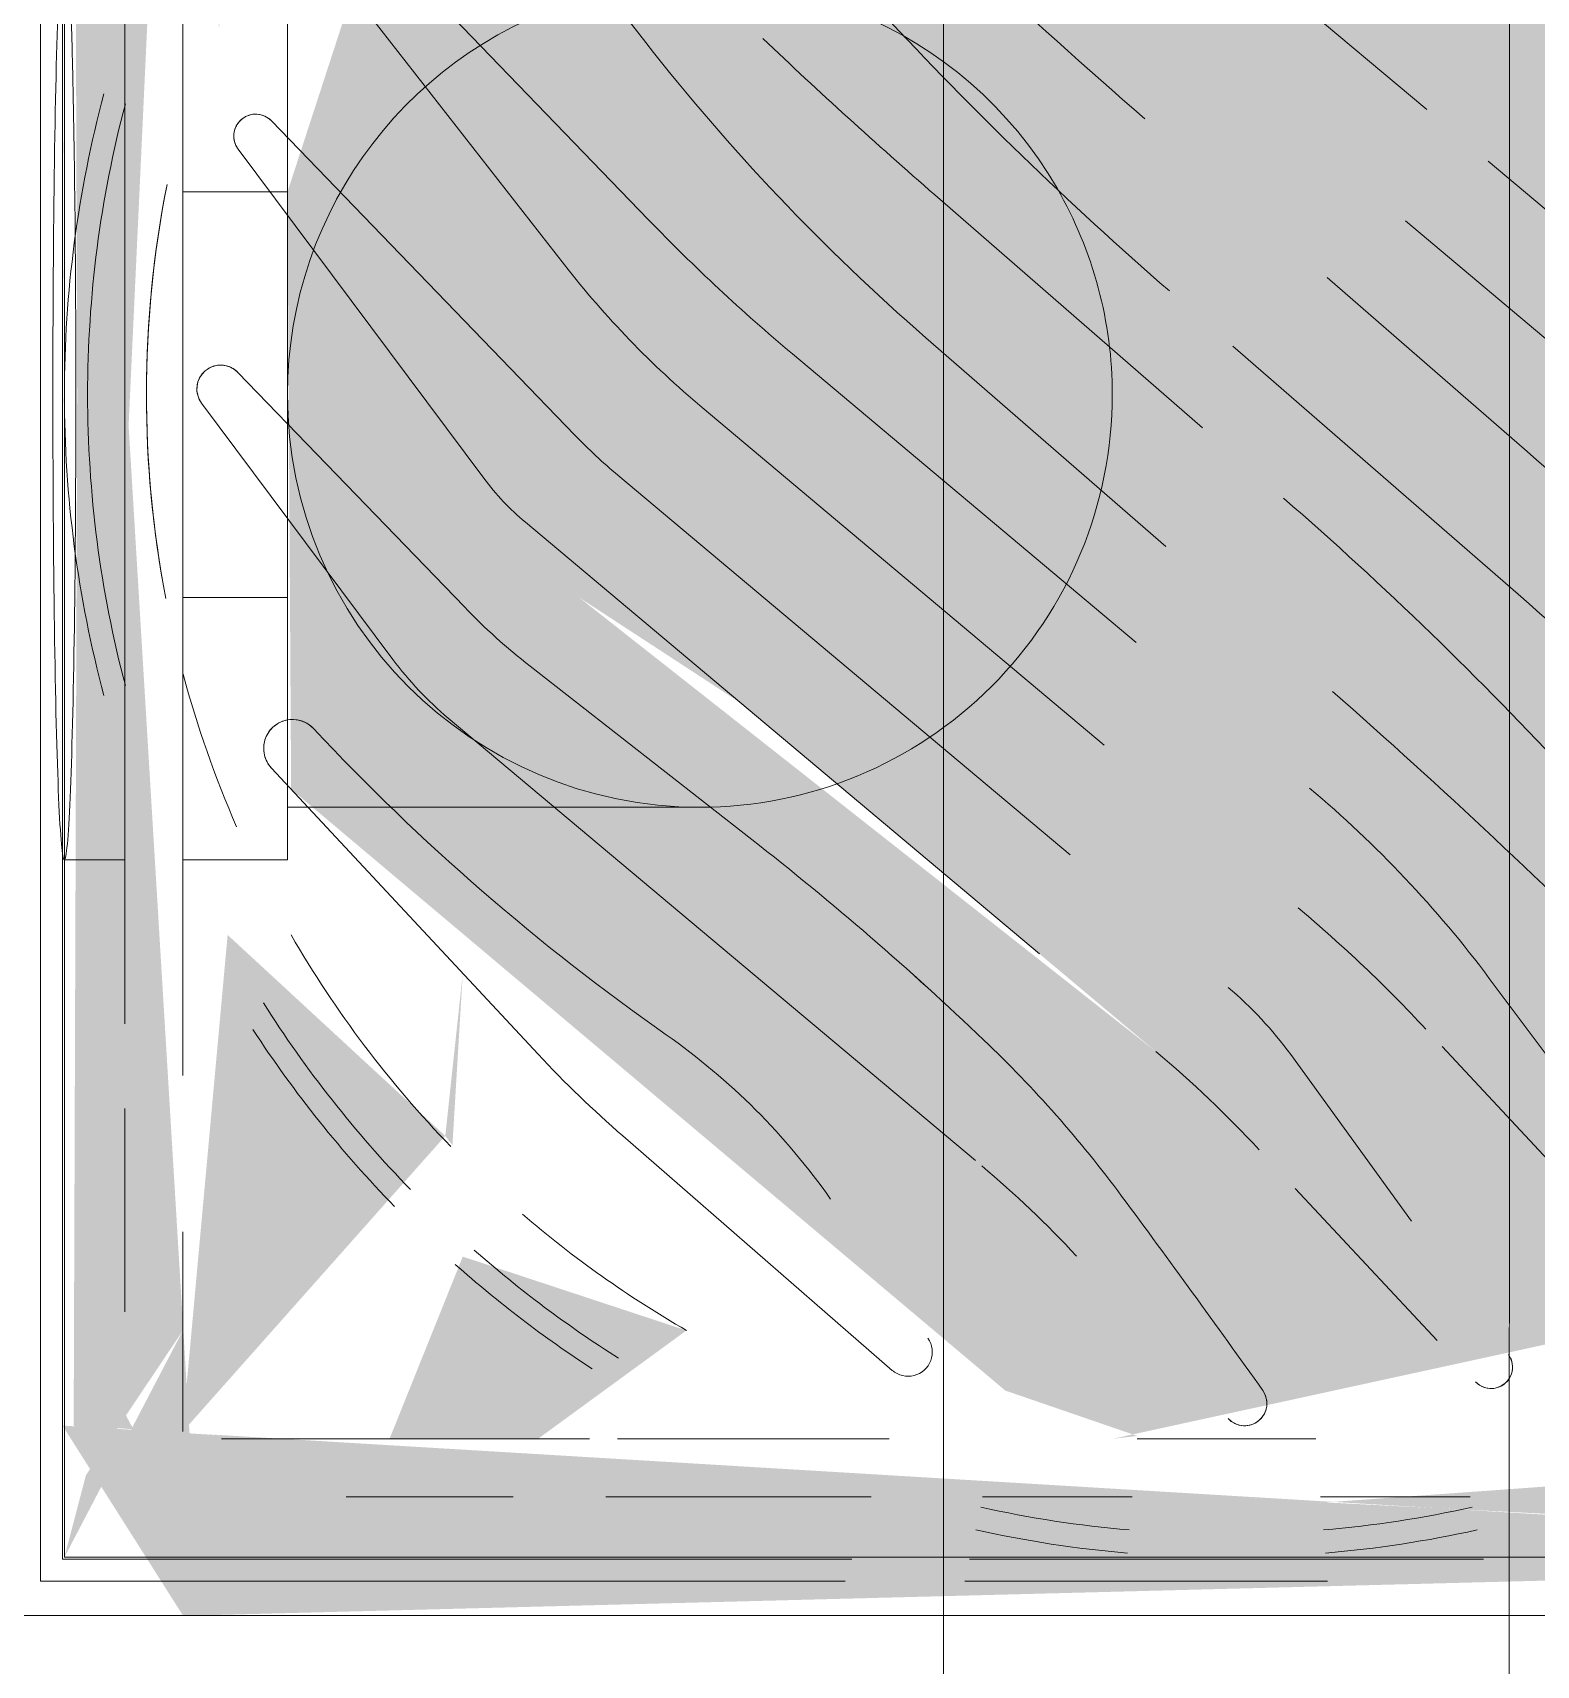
# Model space of a CAD drawing. Header units: metres. Extents: x 1 to 114, y -6 to 62.
# Drawn here: x 63.3623 to 63.427, y 58.9672 to 59.0374 of the extents above; entities that cross this region are included whole.
import ezdxf

# ---------------------------------------------------------------- set-up
doc = ezdxf.new("R2010")
doc.units = ezdxf.units.M
for name, color, linetype, lineweight in [('ARQ-SAN', 7, 'Continuous', 5), ('KIRYA - PISO', 7, 'Continuous', 5), ('P-PIPE', 7, 'Continuous', 5), ('P-SANR-FIXT', 7, 'Continuous', 5)]:
    doc.layers.add(name, color=color, linetype=linetype, lineweight=lineweight)
doc.layers.add('ARQ_1100_BASE_TÉRREO_GARAGEM_dwg', color=7, linetype='Continuous', lineweight=5, true_color=0x767676)

# ---------------------------------------------------------------- blocks, each defined once
blk = doc.blocks.new('Ralo Quadrado Montado com Prolongador - Caixas e Ralos - Esgoto - MEP - Tigre - Com Prolongador - Branco c_ grelha branca - 100x53x40-702031-PLANTA BAIXA GERAL')
at = {"layer": 'P-SANR-FIXT', "true_color": 0xe6e6e6, "transparency": 33554560}
h = blk.add_hatch(color=254, dxfattribs=at)
h.paths.add_polyline_path([(-0.04999999999997131, 0.0200000000000301), (-0.05007812499992283, -0.009999999999963075), (-0.04999999999997131, 0.01931851652581145)])
h.paths.add_polyline_path([(-0.02961724176474009, -0.05007812499990551), (0.05007812500004411, -0.04434000083824863), (0.04428770281814773, 0.05007812500006144), (-0.05007812499992283, 0.04434988787245557), (-0.0442928457819206, 0.05000000000005794), (0.05000000000004061, 0.04434988787247289), (0.04428770281814773, -0.04999999999993666), (-0.04999999999997131, -0.04434000083826595), (-0.0442928457819206, -0.05007812499992283), (-0.03277145095341839, -0.05007812499990551)])
h.paths.add_polyline_path([(0.05000000000004061, -0.04999999999993666), (0.04931124055631463, 0.04024420051392785), (0.04428770281814773, 0.04959671181902759), (-0.04040184326884096, 0.04932237013477748), (-0.04960110208374741, 0.04434988787245557), (-0.04931124055624532, -0.0402442005138239), (-0.0442928457819206, -0.04959707491219001), (0.04024420051391053, -0.04931124055624532), (0.04647000000004055, -0.04975078199996656)])
h.paths.add_polyline_path([(0.05000000000004061, -0.04999999999993666), (-0.01837307857058245, -0.04646999999995392), (-0.04923782065208752, -0.04434000083826595), (-0.04617183495043541, 0.02157176846695598), (-0.0442928457819206, 0.04923147072009029), (0.01831452201314573, 0.04647000000005787), (0.04923915204689083, 0.04434988787247289), (0.04605854423339342, -0.02073046337824576), (0.04952464779215539, -0.04646999999995392)])
h = blk.add_hatch(color=254, dxfattribs=at)
h.paths.add_polyline_path([(0.01202732102595469, -0.04999999999993666), (0.05000000000004061, -0.04434000083824863), (0.04428770281814773, 0.05000000000007526), (-0.04999999999997131, 0.04434988787245557), (-0.0442928457819206, -0.04999999999995398), (0.01177690336023497, -0.04999999999993666)])
h.paths.add_polyline_path([(0.05000000000004061, -0.04999999999993666), (0.0206729702292665, -0.04489999999992915), (0.04647000000004055, -0.04952464779210341)])
h.paths.add_polyline_path([(0.05000000000004061, -0.04999999999993666), (-0.04040184326884096, -0.04932237013477748), (-0.04960040405914083, -0.04434000083826595), (-0.04931124055624532, 0.04024420051391053), (-0.0442928457819206, 0.04959707491222466), (0.04024420051391053, 0.04931124055633195), (0.04960110208383403, 0.04434988787247289), (0.04931124055631463, -0.04024420051380657), (0.04975078200003586, -0.04646999999995392)])
h.paths.add_polyline_path([(-0.04999999999997131, -0.04999999999995398), (-0.04489999999994648, -0.0402442005138239), (-0.04907363158342892, -0.04646999999997124)])
h.paths.add_polyline_path([(-0.04999999999997131, 0.05000000000005794), (-0.02067811319303937, 0.04490000000008509), (-0.04646999999997124, 0.04952464779215539)])
h.paths.add_polyline_path([(0.05000000000004061, 0.05000000000007526), (0.04490000000006776, 0.04024420051392785), (0.04913193630375909, 0.04669504649382648)])
h = blk.add_hatch(color=254, dxfattribs=at)
h.paths.add_polyline_path([(0.0431766664397806, -0.04489999999992915), (0.04193087188846207, -0.03922337204117489), (0.03276615061878333, -0.03293069141758579), (0.03420523630833236, -0.03819443691028087), (0.04269898212395588, -0.0445429619057024)])
h.paths.add_polyline_path([(-0.02961724176474009, -0.04489999999992915), (-0.02323499999996829, -0.04024420051380657), (-0.03285925212169241, -0.03706890493009237), (-0.03600816876213939, -0.04489999999992915), (-0.03277145095341839, -0.04489999999992915)])
h.paths.add_polyline_path([(0.04268385428009474, -0.04489999999992915), (0.02456536956694413, -0.03922337204117489), (0.02849996045544453, -0.04196113462793637), (0.04024420051391053, -0.04489999999992915)])
h.paths.add_polyline_path([(-0.04489999999994648, -0.04458630051421601), (-0.03361238811433696, -0.03187774618687772), (-0.04297613295501515, -0.02323499999996829), (-0.04489999999994648, -0.04434000083826595)])
h.paths.add_polyline_path([(0.04490000000006776, -0.04279990325599988), (0.03939812062176698, -0.02433763278286738), (0.03785880005682161, -0.03285925212169241), (0.0448475295071798, -0.04272582627070156)])
h.paths.add_polyline_path([(-0.04333635854720983, 0.01576987013874905), (-0.04311292969048273, 0.03052519205225012), (-0.0442928457819206, 0.02068320205891887)])
h.paths.add_polyline_path([(0.04191228635602015, 0.01920788453677538), (0.04267105552533013, 0.04222577095520651), (0.03639505958829996, 0.02825129811796515), (0.04142021480170201, 0.02039585035689333)])
h.paths.add_polyline_path([(-0.04006299436079407, 0.02347115245635769), (-0.03785736946986458, 0.03285925212177904), (-0.04270412508771142, 0.03052218542765791), (-0.0402442005138239, 0.02395491895329242)])
h.paths.add_polyline_path([(-0.03503777240864488, 0.03002014920854426), (-0.03421037927210523, 0.03820271998279336), (-0.03842221061894856, 0.03453956786074223), (-0.03716387957463854, 0.03285925212179636)])
h.paths.add_polyline_path([(0.03008540053124602, 0.03498770330785701), (0.03574744035136123, 0.04490000000008509), (0.02323500000005493, 0.04024420051394518), (0.02965531712882762, 0.03531771790961934)])
h.paths.add_polyline_path([(-0.02930970672343901, 0.03558291410092197), (-0.02850510341920008, 0.0419688957834418), (-0.03285925212169241, 0.03805625269622492)])
h.paths.add_polyline_path([(-0.0231585135613951, 0.04027588223411999), (-0.02342805403681746, 0.04490000000008509), (-0.02323499999996829, 0.04030359169565723)])
h = blk.add_hatch(color=254, dxfattribs=at)
h.paths.add_polyline_path([(-0.004887855486655371, -0.04489999999992915), (0.02117778236754139, -0.03922337204117489), (0.02485149025295186, -0.03639608960435776), (0.03964751444948907, -0.02073046337824576), (0.04348753946507723, -0.01540488711658927), (0.02961209880098454, 0.03463091250163798), (0.02211961975995555, 0.03523732108864915), (0.008736272660850137, 0.04295152696307036), (-0.01202732102588539, 0.04256572517866876), (-0.03421037927210523, 0.02771109749915891), (-0.04040184326884096, 0.008717797886899643), (-0.0402442005138239, -0.0169674863124168), (-0.009518640688727464, -0.04282760564426635), (-0.003836992110677011, -0.04478119821662586)])
h.paths.add_polyline_path([(-0.003041009542061329, -0.02824895998247534), (-0.02785935985519132, -0.008717797886813015), (-0.02091581636259616, -0.013250216172004), (-0.005904736188502784, -0.02584600800968524)])
h = blk.add_hatch(color=254, dxfattribs=at)
h.paths.add_polyline_path([(-0.03330510431182802, -0.03227820623497296), (-0.03285925212169241, -0.02488687389327506), (-0.03361238811433696, -0.03187774618687772)])
h.paths.add_polyline_path([(0.04490000000006776, -0.04318875573297323), (0.03939812062176698, -0.03503243976629651), (0.04455337606983876, -0.04272582627070156)])
h.paths.add_polyline_path([(6.698504543851414e-05, -0.02549273771348331), (-1.057686691501658e-06, -0.01948198861320884), (-1.057686691501658e-06, -0.02543564308207929)])
h.paths.add_polyline_path([(0.04348753946507723, -0.01540488711658927), (0.04490000000006776, 0.001895149199885555), (0.04285171943051387, -0.01202732102586806)])
h.paths.add_polyline_path([(0.02255015857328572, 0.0005666179510992606), (0.02255015857328572, 0.006520272419969706), (0.02096687668466139, 0.001895149199885555)])
h.paths.add_polyline_path([(0.03016001291798466, 0.00549898582705805), (0.01142446990272833, 0.02385843585407875), (0.02255015857328572, 0.01188441180101768), (0.02632398208172995, 0.008717797886951621)])
h.paths.add_polyline_path([(-0.04006299436079407, 0.02347115245635769), (-0.0373116733776159, 0.0232350000000376), (-0.03940326358552252, 0.02433093034191093)])
h.paths.add_polyline_path([(-0.04040097678165949, 0.02285650860789538), (-0.04270412508771142, 0.03052218542765791), (-0.04053482646252833, 0.02323500000002027)])
h.paths.add_polyline_path([(0.04108746529037735, 0.01606756743260121), (0.04024420051391053, 0.0232350000000376), (0.04024420051391053, 0.0169718581931541)])
h.paths.add_polyline_path([(-0.03545808744142132, 0.02947238399331118), (-0.03842221061894856, 0.03453956786074223), (-0.03785736946986458, 0.03285925212177904)])
h.paths.add_polyline_path([(0.02597299485686044, 0.03188763322110199), (0.02704011644512129, 0.03732443197320481), (0.02536792374818278, 0.03241361351129685)])
h.paths.add_polyline_path([(-0.0231585135613951, 0.04027588223411999), (-0.01777684651215227, 0.04024420051392785), (-0.02067811319303937, 0.04130329770682993)])
h.paths.add_polyline_path([(-0.02344917588736612, 0.0400798575753598), (-0.02850510341920008, 0.04221284163248165), (-0.02388903252137861, 0.04024420051392785)])
at = {"layer": 'P-SANR-FIXT', "color": 8, "true_color": 0x737373}
for p, q in [((-0.05102466117582875, -0.05102466117584967), (-0.05102466117582875, 0.05102466117588226)), ((-0.05102466117582877, 0.05102466117588226), (-0.05102466117582877, -0.05102466117584967)), ((-0.05, 0.05000000000000001), (-0.05000000000000001, -0.05)), ((-0.05007812499994694, -0.05007812499996785), (-0.05007812499994694, 0.04679687500135329)), ((-0.05007812499994693, 0.04679687500135329), (-0.05007812499994693, -0.05007812499996783)), ((0.008614745621643174, 0.01225981781905599), (0.001351583608889544, 0.01835433438513848)), ((-0.04040184326886549, 0.01339379115608527), (-0.04040184326886549, 0.01659196272666901)), ((-0.04040184326886549, 0.0128172871004776), (-0.04040184326886549, 0.01615376377405211)), ((-0.04040184326886055, 0.01536747837914104), (-0.04040184326886055, 0.01254749355404954)), ((-0.04040184326886055, 0.01536747837914097), (-0.04040184326886055, 0.01254749355404944)), ((-0.04489999999997748, 0.01202732102591316), (-0.04489999999997748, -0.004997901426247027)), ((0.02255015857326783, 0.0005666179510444574), (0.01125384133038462, 0.01004535358320946)), ((-0.02255530153708785, -0.0005567309169492766), (-0.005261631749636767, -0.01506784285730131)), ((-0.006726731547007997, -0.01979213262654914), (-0.02618668905235145, -0.003463289461089722)), ((-0.03016515588177629, -0.005489098792899801), (-0.008046761045078303, -0.02404863574260673)), ((-0.04489999999997748, -0.005994950928696358), (-0.04489999999997748, -0.01202732102592293)), ((-0.04489999999997762, -0.00871779788687719), (-0.04040184326886549, -0.00871779788687719)), ((-0.04109260825415118, -0.01605768039843992), (-0.02961724176477496, -0.02836350435771287)), ((-0.02597813782062604, -0.03187774618693364), (-0.01437855372870482, -0.04196111080222489)), ((-0.00384675542500425, -0.04489999999999838), (0.003843665741901746, -0.04489999999999838)), ((-0.01611904308099602, -0.05007812499996784), (-0.05007812499994693, -0.05007812499996784)), ((-0.05007812499994693, -0.05007812499996784), (-0.01611904308099601, -0.05007812499996784)), ((-0.05000000000000001, -0.05), (-0.01609481490550121, -0.05)), ((0.01105840617359829, -0.05007812499996784), (-0.01106164536314394, -0.05007812499996784)), ((-0.01106164536314393, -0.05007812499996784), (0.01105840617359831, -0.05007812499996784)), ((-0.01104501934860684, -0.05), (0.01104178184834685, -0.05)), ((-0.01641258349177226, -0.05102466117584967), (-0.05102466117582876, -0.05102466117584967)), ((-0.05102466117582878, -0.05102466117584967), (-0.01641258349177229, -0.05102466117584967)), ((0.004346872350225549, -0.05102466117584967), (-0.01126308055312545, -0.05102466117584967)), ((-0.01126308055312548, -0.05102466117584967), (0.004346872350225524, -0.05102466117584967))]:
    blk.add_line(p, q, dxfattribs=at)
at = {"layer": 'P-SANR-FIXT', "color": 253, "true_color": 0xacacac}
for p, q in [((-0.05000000000000001, -0.05), (-0.05, 0.05000000000000001)), ((-0.04739999999994692, 0.0131728045319739), (-0.04739999999994692, 0.02738539083606102)), ((-0.04739999999994707, 0.02738539083605863), (-0.04739999999994707, 0.01317280453196982)), ((-0.04489999999997748, 0.02289589137207779), (-0.04489999999997748, 0.01202732102591316)), ((-0.04040184326886055, 0.01774483555792554), (-0.04040184326886055, 0.01536747837914097)), ((-0.0448999999999775, -0.01339379115608525), (-0.0448999999999775, -0.009398287784281171)), ((-0.04489999999997748, -0.01202732102592293), (-0.04489999999997748, -0.02928291452582333)), ((-0.04739999999994692, -0.02705775366790112), (-0.04739999999994692, -0.01317280453200483)), ((-0.04739999999994707, -0.01317280453200891), (-0.04739999999994707, -0.02705775366790355)), ((-0.04040184326886055, -0.01536747837913991), (-0.04040184326886055, -0.01774483555792446)), ((-0.04040184326886549, -0.01852860759727416), (-0.04040184326886549, -0.01615376377405222)), ((-0.04040184326886549, -0.01999999999999973), (-0.04040184326886549, -0.01659196272666896)), ((-0.04489999999997748, -0.03600816876217079), (-0.04489999999997748, -0.04458630051425487)), ((-0.04323972071141764, -0.04489999999999838), (-0.0274011842290776, -0.04489999999999838)), ((-0.02620906508003305, -0.04489999999999838), (-0.01451319960846872, -0.04489999999999838)), ((0.003843665741901602, -0.04489999999999838), (-0.003846755425004394, -0.04489999999999838)), ((-0.01528850122465911, -0.04739999999996782), (-0.02670538364934355, -0.04739999999996782)), ((-0.02670538364934369, -0.04739999999996782), (-0.01528850122465926, -0.04739999999996782)), ((-0.0160948149055012, -0.05), (-0.05, -0.05)), ((0.01104178184834686, -0.05), (-0.01104501934860682, -0.05))]:
    blk.add_line(p, q, dxfattribs=at)
at = {"layer": 'P-SANR-FIXT'}
for p, q in [((-0.03370009024276277, 0.02629927956400763), (-0.02498736643669718, 0.0151475016348244)), ((-0.02498736643669718, 0.0151475016348244), (-0.03370009024276277, 0.02629927956400763)), ((-0.02486311739886959, 0.007519618352480745), (-0.03756816874026135, 0.02067608415475749)), ((-0.03756816874026135, 0.02067608415475749), (-0.02486311739886959, 0.007519618352480745)), ((-0.03918132157175667, 0.01927379179226792), (-0.02848715657681278, 0.005585884793697302)), ((-0.02848715657681278, 0.005585884793697302), (-0.03918132157175667, 0.01927379179226792)), ((0.001351583608889544, 0.01835433438513848), (0.008614745621643173, 0.01225981781905599)), ((-0.04040184326886549, 1.292435659546052e-16), (-0.04040184326886549, 0.01339379115608527)), ((-0.04040184326886549, 0.008717797886877128), (-0.04040184326886549, 0.0128172871004776)), ((-0.04040184326886055, 0.01254749355404944), (-0.04040184326886055, 4.84098419029588e-16)), ((-0.04040184326886055, 0.01254749355404954), (-0.04040184326886055, 6.403432758847367e-16)), ((-0.02803489242458261, -0.001739811934233647), (-0.04108683358723912, 0.01177586879350817)), ((-0.04108683358723912, 0.01177586879350817), (-0.02803489242458261, -0.001739811934233647)), ((-0.04252239990906138, 0.01055510802477211), (-0.03195373636572219, -0.003596193272731486)), ((-0.03195373636572219, -0.003596193272731486), (-0.04252239990906138, 0.01055510802477211)), ((0.01125384133038462, 0.01004535358320946), (0.02255015857326783, 0.0005666179510444574)), ((-0.04040184326886549, 0.008717797886877307), (-0.04489999999997762, 0.008717797886877307)), ((-0.04040184326886549, -0.008717797886877245), (-0.04040184326886549, 0.00871779788687724)), ((-0.001029685389276506, -0.001421713815429382), (-0.01255304065035731, 0.00859538608817313)), ((-0.01255304065035731, 0.00859538608817313), (-0.001029685389276505, -0.001421713815429382)), ((0.007695782121707016, 0.007468794725168528), (0.01867337892588309, -0.001742502704428824)), ((0.01867337892588309, -0.001742502704428824), (0.007695782121707016, 0.007468794725168528)), ((0.01293212798637215, -0.002439463469311283), (0.004334254654872275, 0.005034553791186608)), ((0.004334254654872275, 0.005034553791186609), (0.01293212798637215, -0.002439463469311283)), ((-0.01293727095019218, 0.002449350503406497), (-0.002612562261950273, -0.006525781831099605)), ((-0.002612562261950273, -0.006525781831099605), (-0.01293727095019218, 0.002449350503406495)), ((-0.003892881128693054, -0.01065423597075973), (-0.01867852188970328, 0.001752389738523865)), ((-0.01867852188970328, 0.001752389738523865), (-0.003892881128693055, -0.01065423597075973)), ((0.0002675397096994244, 0.002089653270823095), (0.01254789768653725, -0.008585499054078098)), ((0.01254789768653725, -0.0085854990540781), (0.0002675397096994265, 0.002089653270823093)), ((-0.03279197808896508, -0.009130444966743085), (-0.04253403013602375, 0.0009577452465116658)), ((-0.04253403013602375, 0.0009577452465116647), (-0.03279197808896508, -0.009130444966743085)), ((-0.04040184326886055, 5.414335646491964e-16), (-0.04040184326886055, -0.01536747837913991)), ((-0.04040184326886055, 4.919787090314262e-16), (-0.04040184326886055, -0.01536747837913994)), ((-0.04409521839850387, -0.0003698404975086802), (-0.03586408381048469, -0.01139122130859267)), ((-0.03586408381048469, -0.01139122130859267), (-0.04409521839850387, -0.0003698404975086802)), ((-0.04040184326886549, -0.01659196272666896), (-0.04040184326886549, -1.065814103640136e-16)), ((-0.005261631749636764, -0.01506784285730132), (-0.02255530153708785, -0.0005567309169492766)), ((-0.02618668905235145, -0.003463289461089722), (-0.006726731547007998, -0.01979213262654914)), ((-0.008046761045078307, -0.02404863574260673), (-0.03016515588177629, -0.005489098792899801)), ((-0.04040184326886549, -0.01615376377405222), (-0.04040184326886549, -0.008717797886877356)), ((-0.02042265871172844, -0.01913106513488116), (-0.02996580951424124, -0.0116751385812919)), ((-0.02996580951424124, -0.0116751385812919), (-0.02042265871172844, -0.01913106513488116)), ((-0.03348765495558981, -0.0139062634540787), (-0.01080415138428986, -0.03293998293456512)), ((-0.01080415138428986, -0.03293998293456512), (-0.03348765495558981, -0.0139062634540787)), ((-0.02961724176477496, -0.02836350435771287), (-0.04109260825415118, -0.01605768039843992)), ((0.02081384669669765, -0.03783264652941941), (0.01130755551454765, -0.02510384783233248)), ((0.01130755551454765, -0.02510384783233248), (0.02081384669669765, -0.03783264652941941)), ((0.009281378761778168, -0.02803873476409462), (0.01946510390558521, -0.03895944295980501)), ((0.01946510390558521, -0.03895944295980501), (0.009281378761778168, -0.02803873476409462)), ((0.00796605934253759, -0.03554583014366868), (0.002761113434520371, -0.02838183669884331)), ((0.002761113434520371, -0.02838183669884331), (0.007966059342537588, -0.03554583014366868)), ((-0.01437855372870482, -0.04196111080222489), (-0.02597813782062604, -0.03187774618693364)), ((0.002959130477147811, -0.03413408654614059), (0.009057168720353581, -0.04067343195068842)), ((0.009057168720353581, -0.04067343195068842), (0.00295913047714781, -0.03413408654614059))]:
    blk.add_line(p, q, dxfattribs=at)
at = {"layer": 'P-SANR-FIXT', "color": 9, "true_color": 0xc9c9c9}
for p, q in [((-0.04489999999997762, 0.01202732102590321), (-0.04489999999997762, 0.02289589137207113)), ((-0.04739999999994694, 0.01931851652578112), (-0.04739999999994694, 0.01414213562373082)), ((-0.04739999999994694, 0.01732050807568853), (-0.04739999999994694, 0.009999999999999882)), ((-0.04489999999997762, 0.01339379115608525), (-0.04489999999997762, 0.01659196272666901)), ((-0.04489999999997762, 0.01281728710047762), (-0.04489999999997762, 0.01615376377405212)), ((-0.04739999999994694, 0.01414213562373082), (-0.04739999999994694, 0.005176380902050455)), ((-0.04489999999997762, 0.00939828778428118), (-0.04489999999997762, 0.01339379115608525)), ((-0.04739999999994692, -0.01317280453200483), (-0.04739999999994692, 0.0131728045319739)), ((-0.04739999999994707, 0.01317280453196982), (-0.04739999999994707, 5.921929613350585e-17)), ((-0.04489999999997762, 0.008717797886877151), (-0.04489999999997762, 0.01281728710047762)), ((-0.04739999999994694, 0.009999999999999882), (-0.04739999999994694, 0.005176380902050377)), ((-0.04489999999997762, 0.004843304752080614), (-0.04489999999997762, 0.00939828778428118)), ((-0.04489999999997762, 1.292435659546052e-16), (-0.04489999999997762, 0.004843304752080614)), ((-0.0448999999999775, -0.009398287784281171), (-0.0448999999999775, -1.065814103640136e-16)), ((-0.04739999999994707, -0.0009554616773959045), (-0.04739999999994707, -0.01317280453200891)), ((-0.04739999999994707, -0.00517638090205027), (-0.04739999999994707, -0.01414213562373066)), ((-0.04739999999994707, -0.005176380902050672), (-0.04739999999994707, -0.01000000000000014)), ((-0.0448999999999775, -0.01615376377405212), (-0.0448999999999775, -0.008717797886877147)), ((-0.04739999999994707, -0.01000000000000014), (-0.04739999999994707, -0.01414213562373096)), ((-0.04489999999997762, -0.02928291452582352), (-0.04489999999997762, -0.01202732102592335)), ((-0.0448999999999775, -0.01880241548243273), (-0.0448999999999775, -0.01339379115608525)), ((-0.04739999999994707, -0.01414213562373066), (-0.04739999999994707, -0.01732050807568846)), ((-0.04739999999994707, -0.01414213562373096), (-0.04739999999994707, -0.01732050807568868)), ((-0.0448999999999775, -0.01999999999999973), (-0.0448999999999775, -0.01615376377405212)), ((-0.04739999999994707, -0.01732050807568846), (-0.04739999999994707, -0.01931851652578106)), ((-0.04739999999994707, -0.01732050807568868), (-0.04739999999994707, -0.01931851652578117)), ((-0.0448999999999775, -0.01989356126758643), (-0.0448999999999775, -0.01880241548243273)), ((-0.04739999999994707, -0.01931851652578106), (-0.04739999999994707, -0.01999999999999973)), ((-0.04739999999994707, -0.01931851652578117), (-0.04739999999994707, -0.01999999999999973)), ((-0.0448999999999775, -0.01999999999999973), (-0.0448999999999775, -0.01989356126758643)), ((-0.04489999999994648, -0.01999999999994348), (-0.04040184326884096, -0.01999999999994348)), ((-0.04739999999994692, -0.03943834858160777), (-0.04739999999994692, -0.03069221127345178)), ((-0.04739999999994707, -0.03069221127345376), (-0.04739999999994707, -0.0394383485816087)), ((-0.04489999999997762, -0.04458630051425488), (-0.04489999999997762, -0.03600816876217089)), ((-0.02740118422907776, -0.04489999999999838), (-0.0432397207114178, -0.04489999999999838)), ((-0.01451319960846888, -0.04489999999999838), (-0.0262090650800332, -0.04489999999999838)), ((-0.03069221127326159, -0.04739999999996782), (-0.0378712880798653, -0.04739999999996782)), ((-0.03787128807986543, -0.04739999999996782), (-0.03069221127326173, -0.04739999999996782)), ((-0.004052209291696211, -0.04739999999996782), (-0.0104917055849172, -0.04739999999996782)), ((-0.01049170558491734, -0.04739999999996782), (-0.004052209291696363, -0.04739999999996782)), ((0.01048852430437287, -0.04739999999996782), (0.004049067556761102, -0.04739999999996782)), ((0.004049067556760958, -0.04739999999996782), (0.01048852430437273, -0.04739999999996782))]:
    blk.add_line(p, q, dxfattribs=at)
at = {"layer": 'P-SANR-FIXT', "color": 254, "true_color": 0xd7d7d7}
for p, q in [((-0.05000000000000047, 0.01999999999999973), (-0.05000000000000047, 0)), ((-0.05000000000000047, 0.01931851652578111), (-0.05000000000000047, 0.01414213562373079)), ((-0.05000000000000047, 0.01414213562373079), (-0.05000000000000047, 0.009999999999999896)), ((-0.05000000000000047, 0.009999999999999896), (-0.05000000000000047, 0.005176380902050386)), ((-0.05000000000000047, 0.005176380902050386), (-0.05000000000000047, 5.573999878030147e-17)), ((-0.04739999999994694, 0.005176380902050377), (-0.04739999999994694, 5.573999878030147e-17)), ((-0.04739999999994694, 0.005176380902050455), (-0.04739999999994694, 1.290115433959098e-16)), ((-0.05000000000000047, 6.462178297730261e-17), (-0.05000000000000047, -0.009999999999999785)), ((-0.04739999999994707, 5.573999878030147e-17), (-0.04739999999994707, -0.00517638090205027)), ((-0.05000000000000047, -2.358249763186188e-16), (-0.05000000000000047, -0.01931851652578115)), ((-0.04739999999994707, -3.77933523470637e-16), (-0.04739999999994707, -0.005176380902050672)), ((-0.05000000000000047, -0.009999999999999785), (-0.05000000000000047, -0.01414213562373069)), ((-0.05000000000000047, -0.01414213562373069), (-0.05000000000000047, -0.01732050807568847)), ((-0.05000000000000047, -0.01732050807568847), (-0.05000000000000047, -0.01931851652578107)), ((-0.05000000000000047, -0.01931851652578115), (-0.05000000000000047, -0.01999999999999973)), ((-0.04999999999997131, -0.01999999999994348), (-0.04739999999991992, -0.01999999999994348))]:
    blk.add_line(p, q, dxfattribs=at)
at = {"layer": 'P-SANR-FIXT', "color": 8, "true_color": 0x737373, "flags": 128}
for points in [[(-0.04040184326884096, -0.01774483555788711), (-0.03969223910961473, -0.01774483555788711), (-0.03898377016568848, -0.01774483555788711), (-0.03827756983621207, -0.01774483555788711), (-0.03757476789108455, -0.01774483555786978), (-0.03687648866346695, -0.01774483555786978)], [(-0.02386296295479224, -0.01774483555786978), (-0.02361906172528379, -0.01774483555786978), (-0.02340200936612605, -0.01774483555786978), (-0.02321215311475976, -0.01774483555786978), (-0.02304979670070502, -0.01774483555786978), (-0.02291519985958785, -0.01774483555786978)], [(-0.02291519985958785, -0.01774483555786978), (-0.02280857791763106, -0.01774483555786978), (-0.02273010144721588, -0.01774483555786978)], [(-0.02273010144721588, -0.01774483555786978), (-0.02267989599396483, -0.01774483555786978), (-0.02265804187584813, -0.01774483555786978)]]:
    blk.add_lwpolyline(points, dxfattribs=at)
at = {"layer": 'P-SANR-FIXT', "flags": 128}
blk.add_lwpolyline([(-0.03687648866346695, -0.01774483555786978), (-0.0361838492511833, -0.01774483555786978), (-0.03549795772955677, -0.01774483555786978), (-0.03481991137867813, -0.01774483555786978), (-0.03415079492806954, -0.01774483555786978), (-0.03349167882132497, -0.01774483555786978), (-0.03284361750362082, -0.01774483555786978), (-0.03220764773476485, -0.01774483555786978), (-0.03158478693079819, -0.01774483555786978), (-0.03097603153609084, -0.01774483555786978), (-0.03038235542941325, -0.01774483555786978), (-0.02980470836590707, -0.01774483555786978), (-0.02924401445765802, -0.01774483555786978), (-0.02870117069527901, -0.01774483555786978), (-0.0281770455130159, -0.01774483555786978), (-0.02767247739935106, -0.01774483555786978), (-0.02718827355559947, -0.01774483555786978), (-0.02672520860466339, -0.01774483555786978), (-0.02628402335166052, -0.01774483555786978), (-0.02586542359890359, -0.01774483555786978), (-0.02547007901665184, -0.01774483555786978), (-0.02509862207193883, -0.01774483555786978), (-0.02475164701662015, -0.01774483555786978), (-0.02442970893680668, -0.01774483555786978), (-0.02413332286467089, -0.01774483555786978), (-0.02386296295479224, -0.01774483555786978)], dxfattribs=at)
at = {"layer": 'P-SANR-FIXT'}
for centre, radius, start, end in [((0.1032741576498373, 0.1260911476560295), 0.1611635375198584, 216.7536016520343, 228.9999999999991), ((0.1032741576498373, 0.1260911476560295), 0.1611635375198586, 216.7536016520347, 228.9999999999995), ((0.1858609289219772, 0.2297170425139147), 0.2886622404028902, 224.9999999999999, 228.9999999999953), ((0.1858609289219772, 0.2297170425139147), 0.2886622404028898, 224.9999999999994, 228.9999999999949), ((-0.02265700771093524, 5.414335646491964e-16), 0.01774483555792498, 30.00000000000017, 180.0000000000001), ((0.04697535214827136, 0.07137093930960745), 0.09132200069046657, 217.9999999999989, 228.9999999999946), ((0.04697535214827136, 0.07137093930960745), 0.09132200069046673, 217.9999999999993, 228.9999999999951), ((0.1375925247690888, 0.1813181010310375), 0.2288598415457794, 226.4999999999995, 228.9999999999994), ((0.1375925247690888, 0.1813181010310375), 0.228859841545779, 226.499999999999, 228.9999999999989), ((-0.04176596674055527, 0.01112003753075143), 0.000944106183192456, 44.00000000000039, 216.7536016520345), ((-0.04176596674055527, 0.01112003753075143), 0.0009441061831924561, 144.7729342970201, 159.1690677680228), ((-0.04176596674055527, 0.01112003753075143), 0.0009441061831924522, 202.3574681810311, 216.753601652034), ((-0.02265700771093524, 5.414335646491964e-16), 0.01774483555792501, 15.00000000000016, 30.00000000000016), ((0.03325181910185707, 0.06364056017985749), 0.08078926881755588, 223.9999999999996, 229.9999999999993), ((0.03325181910185707, 0.06364056017985749), 0.08078926881755573, 223.9999999999991, 229.9999999999988), ((0.0037003132297129, 0.03073349230715473), 0.04084648548157969, 217.9999999999992, 229.9999999999989), ((0.0037003132297129, 0.03073349230715473), 0.04084648548157976, 217.9999999999997, 229.9999999999994), ((-0.02265700771093524, 5.414335646491964e-16), 0.01774483555792501, 1.85127771460492e-13, 15.00000000000015), ((-0.04327259211780139, 0.0002445242312097234), 0.001026721976776405, 44.0000000000007, 216.7536016520347), ((-0.04327259211780139, 0.0002445242312097234), 0.001026721976776401, 44.00000000000034, 58.39613347100293), ((-0.02265700771093524, 5.414335646491964e-16), 0.01774483555792502, 180.0000000000003, 270.0000000000001), ((-0.02265700771093524, 5.414335646491964e-16), 0.01774483555792498, 314.9999999999999, 2.544443745170813e-13), ((-0.01066783560438307, 0.01503135988846939), 0.0241430500745591, 223.9999999999995, 229.9999999999993), ((-0.01066783560438307, 0.01503135988846939), 0.02414305007455906, 223.999999999999, 229.9999999999989), ((-0.04698049511209175, -0.07136105227551222), 0.09132200069046656, 37.99999999999942, 48.99999999999512), ((-0.04698049511209175, -0.07136105227551222), 0.09132200069046671, 37.99999999999989, 48.9999999999956), ((-0.02290840145607869, 0.003159164364499139), 0.0112895057657324, 216.753601652034, 229.9999999999989), ((-0.02290840145607869, 0.003159164364499139), 0.01128950576573243, 216.7536016520346, 229.9999999999994), ((-0.1032793006136569, -0.1260812606219346), 0.1611635375198583, 36.7536016520348, 48.99999999999961), ((-0.1032793006136569, -0.1260812606219346), 0.1611635375198586, 36.75360165203526, 49.00000000000006), ((-0.1375976677329095, -0.1813082139969419), 0.2288598415457794, 44.00000000000017, 48.99999999999991), ((-0.1375976677329095, -0.1813082139969419), 0.228859841545779, 43.99999999999971, 48.99999999999946), ((-0.01318348674798017, 0.009805255012147455), 0.02725901073700285, 223.9999999999996, 231.9999999999998), ((-0.01318348674798017, 0.009805255012147455), 0.0272590107370028, 223.9999999999991, 231.9999999999993), ((-0.02384584081029169, -0.002415596807294064), 0.01499999999999999, 216.7536016520343, 229.999999999999), ((-0.02384584081029169, -0.002415596807294064), 0.01500000000000001, 216.7536016520347, 229.9999999999995), ((-0.1858660718857966, -0.22970715547982), 0.2886622404028902, 45.00000000000037, 48.72273785948647), ((-0.1858660718857966, -0.22970715547982), 0.2886622404028897, 44.99999999999989, 48.722737859486), ((-0.04018473643984601, -0.01521107623532118), 0.001241358062856883, 43.10364131009562, 222.9999999999993), ((-0.04018473643984601, -0.01521107623532118), 0.001241358062856886, 43.10364131009502, 163.0345471033646), ((0.03148647053657768, 0.05186619714558417), 0.09692239550063565, 223.1036413100657, 234.9999999999983), ((0.03148647053657768, 0.05186619714558417), 0.09692239550063547, 223.1036413100653, 234.9999999999979), ((-0.04018473643984601, -0.01521107623532118), 0.001241358062856883, 193.0172735516816, 222.9999999999988), ((-0.02779189593213541, -0.05430462155495948), 0.04880012591614477, 36.7536016520348, 49.99999999999964), ((-0.02779189593213541, -0.05430462155495948), 0.04880012591614487, 36.75360165203526, 50.00000000000011), ((-0.1030108762655841, -0.1248391631106824), 0.1341455018119677, 46.36326099702583, 52.00000000000059), ((-0.03676656970426482, -0.06956445502389559), 0.06199781068020773, 43.00000000000014, 50.00000000000011), ((-0.03676656970426482, -0.06956445502389559), 0.06199781068020763, 42.99999999999967, 49.99999999999965), ((-0.1030108762655841, -0.1248391631106824), 0.1341455018119674, 46.36326099702534, 49.18163049851272), ((-0.01035086226045629, -0.03790824466741644), 0.01620729327831614, 35.9999999999998, 49.99999999999957), ((-0.01035086226045629, -0.03790824466741644), 0.01620729327831617, 36.00000000000027, 50.00000000000008), ((-0.04062140693471721, -0.05111452433544555), 0.0287938524157284, 35.00000000000372, 54.99999999999999), ((-0.04062140693471721, -0.05111452433544555), 0.02879385241572845, 35.00000000000419, 55.00000000000046), ((-0.04653013817123062, -0.0656046468159259), 0.05229929422507483, 36.54165393097122, 46.36326099702612), ((-0.04653013817123062, -0.0656046468159259), 0.05229929422507491, 36.54165393097169, 46.36326099702659), ((0.00573017455584603, 0.004598494617254574), 0.04833149301406955, 222.9999999999991, 228.9999999999991), ((0.00573017455584603, 0.004598494617254574), 0.04833149301406964, 222.9999999999995, 228.9999999999995), ((-0.03534298998920641, -0.06674496122830954), 0.05025296063637449, 43.00000000000009, 50.00000000000011), ((-0.03534298998920641, -0.06674496122830954), 0.05025296063637439, 42.99999999999962, 49.99999999999964), ((-0.04016978005715831, -0.06848760765019629), 0.04610692264106375, 43.00000000000019, 50.00000000000026), ((-0.04016978005715831, -0.06848760765019629), 0.04610692264106367, 42.99999999999972, 49.99999999999979), ((-0.4405953132858796, -0.3576411233321669), 0.5427813691821108, 35.99645815281684, 36.54165393096746), ((-0.4405953132858796, -0.3576411233321669), 0.5427813691821117, 35.9964581528173, 36.54165393096793), ((-0.4405953132858796, -0.3576411233321669), 0.5427813691821107, 35.45126237466623, 35.99645815281684), ((-0.4405953132858796, -0.3576411233321669), 0.5427813691821117, 35.4512623746667, 35.9964581528173), ((-0.01369702627415739, -0.04117710314985977), 0.001038820326268677, 284.3333333333343, 35.00000000000405), ((-0.01369702627415739, -0.04117710314985977), 0.001038820326268677, 284.3333333333347, 35.00000000000396), ((0.01138641062403002, -0.04182062999743571), 0.0009211125016717064, 222.9999999999997, 36.00000000000074), ((-0.01369702627415739, -0.04117710314985977), 0.001038820326268675, 228.9999999999996, 256.666666666667), ((-0.01369702627415739, -0.04117710314985977), 0.001038820326268676, 229.0000000000003, 256.6666666666675), ((-0.01369702627415739, -0.04117710314985977), 0.001038820326268675, 256.6666666666675, 284.3333333333347), ((0.000775790800054352, -0.04338029668820596), 0.0009619170719254317, 223.0000000000002, 35.45126237486375), ((0.01138641062403002, -0.04182062999743571), 0.0009211125016717043, 222.9999999999993, 251.8333333333328)]:
    blk.add_arc(centre, radius, start, end, dxfattribs=at)
at = {"layer": 'P-SANR-FIXT', "color": 8, "true_color": 0x737373}
for centre, radius, start, end in [((-0.04176596674055527, 0.01112003753075143), 0.0009441061831924575, 101.5845338840114, 144.77293429702), ((-0.04176596674055527, 0.01112003753075143), 0.0009441061831924583, 43.99999999999999, 101.5845338840114), ((-0.04176596674055527, 0.01112003753075143), 0.0009441061831924499, 159.1690677680229, 202.3574681810311), ((-0.04327259211780139, 0.0002445242312097234), 0.001026721976776402, 130.3768008260174, 159.1690677680232), ((-0.04327259211780139, 0.0002445242312097234), 0.001026721976776405, 87.1884004130092, 130.3768008260174), ((-0.04327259211780139, 0.0002445242312097234), 0.001026721976776413, 58.39613347100323, 87.18840041300923), ((-0.04327259211780139, 0.0002445242312097234), 0.001026721976776406, 173.5652012390261, 216.7536016520343), ((-0.02265700771093524, 5.414335646491964e-16), 0.01774483555792498, 270.0000000000001, 314.9999999999999), ((-0.04018473643984601, -0.01521107623532118), 0.001241358062856883, 163.0345471033646, 193.0172735516816), ((-0.1030108762655841, -0.1248391631106824), 0.1341455018119674, 49.18163049851272, 52.00000000000012), ((0.01138641062403002, -0.04182062999743571), 0.0009211125016717036, 21.58333333333335, 36.00000000000005), ((0.01138641062403002, -0.04182062999743571), 0.0009211125016717068, 280.6666666666663, 21.58333333333349), ((-0.01369702627415739, -0.04117710314985977), 0.001038820326268676, 256.6666666666671, 284.3333333333345), ((0.000775790800054352, -0.04338029668820596), 0.0009619170719254312, 337.9675082499086, 35.4512623748633), ((0.01138641062403002, -0.04182062999743571), 0.0009211125016717057, 251.8333333333328, 280.6666666666663), ((0.000775790800054352, -0.04338029668820596), 0.0009619170719254301, 222.9999999999996, 251.7418770624769), ((0.000775790800054352, -0.04338029668820596), 0.0009619170719254311, 294.8546926561927, 337.9675082499084), ((0.000775790800054352, -0.04338029668820596), 0.0009619170719254304, 251.7418770624769, 294.8546926561929)]:
    blk.add_arc(centre, radius, start, end, dxfattribs=at)
at = {"layer": 'P-SANR-FIXT', "color": 253, "true_color": 0xacacac}
blk.add_arc((-0.04327259211780139, 0.0002445242312097234), 0.001026721976776405, 159.1690677680232, 173.5652012390261, dxfattribs=at)
blk = doc.blocks.new('Prolongamento para Caixa Sifonada - Caixas e Ralos - Esgoto - MEP - Tigre - 100 x 100 mm-4201729-PLANTA BAIXA GERAL')
at = {"layer": 'P-SANR-FIXT', "color": 253, "true_color": 0xacacac}
for centre, radius, start, end in [((-5.609417333703598e-32, 3.101893307994916e-16), 0.05000000000000002, 164.9999999999998, 179.9999999999999), ((3.24740234703046e-18, 3.101893307994916e-16), 0.04999999999999997, 165.0000000000003, 180.0000000000002), ((-4.537799097767429e-33, 3.101893307994916e-16), 0.04899999999999997, 165.2046386571353, 180.0000000000002), ((3.247402347030408e-18, 3.101893307994916e-16), 0.04900000000000002, 165.204638657135, 179.9999999999998), ((-4.017027640805122e-33, 3.101893307994916e-16), 0.05000000000000005, 179.9999999999998, 194.9999999999997), ((3.247402347030408e-18, 3.101893307994916e-16), 0.05000000000000002, 179.9999999999998, 194.9999999999998), ((-5.557340188007367e-32, 3.101893307994916e-16), 0.04900000000000003, 180.0000000000001, 194.7953613429152), ((3.247402347030459e-18, 3.101893307994916e-16), 0.04900000000000004, 180.0000000000001, 194.7953613429151), ((-5.557340188007367e-32, 3.101893307994916e-16), 0.04900000000000005, 212.2592065452036, 224.2307988676801), ((3.247402347030459e-18, 3.101893307994916e-16), 0.04899999999999997, 212.2592065452031, 224.2307988676796), ((-4.017027640805122e-33, 3.101893307994916e-16), 0.04999999999999997, 213.0891300879302, 224.2809039204637), ((3.247402347030408e-18, 3.101893307994916e-16), 0.05000000000000004, 213.0891300879307, 224.2809039204642), ((-5.557340188007367e-32, 3.101893307994916e-16), 0.04900000000000004, 228.6621582490152, 237.7407934548594), ((3.247402347030459e-18, 3.101893307994916e-16), 0.04899999999999997, 228.6621582490148, 237.7407934548589), ((-4.017027640805122e-33, 3.101893307994916e-16), 0.04999999999999996, 228.4236086359857, 236.9108699120991), ((3.247402347030408e-18, 3.101893307994916e-16), 0.05000000000000004, 228.4236086359862, 236.9108699120995), ((-5.557340188007367e-32, 3.101893307994916e-16), 0.04900000000000002, 257.5372057723011, 265.1046258716821), ((3.247402347030459e-18, 3.101893307994916e-16), 0.04899999999999999, 257.5372057723007, 265.1046258716817), ((-5.557340188007367e-32, 3.101893307994916e-16), 0.04899999999999999, 274.8916722490279, 282.4591287606631), ((3.247402347030459e-18, 3.101893307994916e-16), 0.04900000000000002, 274.8916722490275, 282.4591287606628), ((-4.017027640805122e-33, 3.101893307994916e-16), 0.04999999999999998, 257.5465105815445, 265.1082954186601), ((3.247402347030408e-18, 3.101893307994916e-16), 0.05000000000000002, 257.546510581545, 265.1082954186605), ((-4.017027640805122e-33, 3.101893307994916e-16), 0.05000000000000002, 274.8880531198765, 282.4498735448288), ((3.247402347030408e-18, 3.101893307994916e-16), 0.04999999999999998, 274.8880531198768, 282.4498735448292)]:
    blk.add_arc(centre, radius, start, end, dxfattribs=at)
blk = doc.blocks.new('Porta Grelha - Caixas e Ralos - Esgoto - MEP - Tigre1 - Porta Grelha Quadrado p_ Grelha Quadrada Branca - 100mm-V12-PLANTA BAIXA GERAL')
at = {"layer": 'P-SANR-FIXT', "true_color": 0xe6e6e6, "transparency": 33554560}
blk.add_hatch(color=254, dxfattribs=at).paths.add_polyline_path([(-0.04429284578188595, -0.05250000000001406), (0.05250000000008335, -0.05000000000000596), (0.05000000000007526, 0.0524999999999794), (-0.05249999999992742, 0.04999999999997131), (-0.04999999999993666, 0.05007812499999213), (0.05007812500007876, 0.04434988787242092), (0.04428770281818238, -0.05007812499995749), (-0.05007812499988818, -0.04434000083831793), (-0.04489999999991183, -0.05250000000001406)])
at = {"layer": 'P-SANR-FIXT', "color": 253, "true_color": 0xacacac}
for p, q in [((-0.04999999999996869, -0.05000000000005901), (-0.0499999999999687, 0.04999999999994099)), ((-0.01609481490548389, -0.050000000000059), (-0.04999999999996869, -0.050000000000059)), ((0.0110417818483911, -0.05000000000005901), (-0.01104501934860962, -0.050000000000059))]:
    blk.add_line(p, q, dxfattribs=at)
at = {"layer": 'P-SANR-FIXT'}
for p, q in [((-0.04999999999996869, 0.04999999999994099), (-0.04999999999996869, -0.05000000000005901)), ((-0.04999999999996869, -0.05000000000005901), (0.05000000000003132, -0.05000000000005901)), ((0.05250000000003145, -0.05250000000005913), (-0.05249999999996881, -0.05250000000005914))]:
    blk.add_line(p, q, dxfattribs=at)
at = {"layer": 'P-SANR-FIXT', "color": 8, "true_color": 0x737373}
for p, q in [((-0.0524999999999688, -0.05250000000005911), (-0.01687011652167051, -0.05250000000005912)), ((-0.01157705181368278, -0.05250000000005912), (0.01157376025606003, -0.05250000000005912))]:
    blk.add_line(p, q, dxfattribs=at)
for centre, radius, start, end in [((3.129792675027332e-14, -5.900674115988381e-14), 0.0464700000000014, 168.7811452823276, 179.9999999999996), ((3.130439253056545e-14, -5.900674115988381e-14), 0.0464700000000014, 168.781145282328, 190.8761156771421), ((3.129792675027332e-14, -5.900674115988381e-14), 0.04647000000000143, 179.9999999999995, 190.876115677142), ((3.130439253056545e-14, -5.900674115988381e-14), 0.04647000000000141, 194.9999999999996, 203.5817023604073), ((3.130439253056545e-14, -5.900674115988381e-14), 0.04647000000000142, 209.9999999999995, 224.0944035765022), ((3.130439253056545e-14, -5.900674115988381e-14), 0.04647000000000142, 229.3115347509334, 239.9999999999995)]:
    blk.add_arc(centre, radius, start, end, dxfattribs=at)
at = {"layer": 'P-SANR-FIXT', "color": 253, "true_color": 0xacacac}
for radius, start, end in [(0.04647000000000137, 194.9999999999991, 203.5817023604068), (0.04647000000000134, 209.999999999999, 224.0944035765017), (0.04647000000000134, 229.3115347509329, 239.999999999999)]:
    blk.add_arc((3.129792675027332e-14, -5.900674115988381e-14), radius, start, end, dxfattribs=at)
blk = doc.blocks.new('ARQ_1100_BASE_TÉRREO_GARAGEM_dwg_CHUVEIRO-4197728-PLANTA BAIXA GERAL')
at = {"layer": 'ARQ-SAN', "color": 253, "true_color": 0xaaaaaa, "flags": 128}
blk.add_lwpolyline([(-8578.439385577882, 17789.41742149827), (-8578.819420940465, 17789.41742149827), (-8578.819420940465, 17789.44176138615), (-8578.439385577882, 17789.44176138615)], dxfattribs=at)
blk = doc.blocks.new('ARQ_1100_BASE_TÉRREO_GARAGEM_dwg-4178582-PLANTA BAIXA GERAL')
at = {"layer": 'KIRYA - PISO', "true_color": 0xaaaaaa}
h = blk.add_hatch(dxfattribs=at)
h.set_pattern_fill('FP_5', color=253, style=0, pattern_type=2)
h.set_pattern_definition([(0, (-4539.02, -1079.475), (0, 0.635), []), (90, (-4539.02, -1079.475), (-0.635, 3.888253587292846e-17), [])])
h.paths.add_polyline_path([(42.68579711689749, 57.72175086700879), (42.68579517903623, 57.83593547000349), (42.71078959110675, 57.83593586475045), (42.71078959110675, 57.86208236435875), (43.42079269342053, 57.87149790888776), (43.42079387181638, 57.8358318968572), (43.44579289068045, 57.85380648215328), (43.4457932398083, 57.8718293668075), (45.58579725586519, 57.87182936217876), (45.58579725586519, 58.82183775201378), (45.06078205541583, 58.82183775201378), (45.05508942959717, 58.82183775201378), (44.59696644716693, 58.82458874122025), (44.59760407131058, 58.92303182080711), (45.50277259493436, 58.92183775201379), (45.50825818163526, 59.1206377520138), (45.55277259493436, 59.1206377520138), (45.55277259493436, 58.92183775201379), (45.58579725586519, 58.92183775201379), (45.58579725586519, 59.17182936217893), (45.54709592068387, 59.16666506135891), (45.55243887256348, 59.15437262508505), (45.54942323002899, 59.1393377520138), (45.52619189687578, 59.12726129878204), (45.51009492540471, 59.13416008248414), (45.50277259493438, 59.15183775201378), (45.50612195983976, 59.17182936217893), (45.09842334011686, 59.17182936217893), (45.10523646739878, 59.15437262508506), (45.10523646739878, 59.11439637964751), (45.05880425652779, 59.1143980116679), (45.05880425652779, 59.17182936217893), (44.99562161911311, 59.17182936217893), (44.98760891831196, 59.07432936217891), (45.0359511910905, 59.07182936217892), (45.03345119109049, 58.96932936217893), (44.93095119109049, 58.97182936217892), (44.93095119109049, 59.00182936217893), (44.22797981478511, 59.00182936217893), (44.22513549080798, 58.96657936217895), (44.19671701074022, 58.96282936217892), (44.19840834072519, 58.92183661034561), (44.59582589041521, 58.91908676280733), (44.59180931015707, 58.89669751327587), (44.57223310508812, 58.89872677302914), (44.56480011584534, 58.9005812526765), (44.56904131009596, 58.89627081577255), (44.58808501945655, 58.88477870426891), (44.59267260493336, 58.87183775201379), (44.58535027446303, 58.85416008248413), (44.56767260493336, 58.84683775201378), (44.56269718290068, 58.84683775201378), (44.56803448102411, 58.83733665065302), (44.58017260493336, 58.84735795820117), (44.59610419609057, 58.84683775201378), (44.59580060809072, 58.82354146069935), (44.49423357364292, 58.82183775201378), (44.49420358179609, 58.82059538692915), (44.19629620942825, 58.82354031903115), (44.19462885439226, 58.82064254155228), (44.0587236497145, 58.82183775201378), (44.05773505536306, 58.72165776743741), (44.04581240282322, 58.66023618390639), (44.02306084601509, 58.61629025966051), (43.99457649257284, 58.58439810771502), (43.96293987208025, 58.5617546807469), (43.93837273967752, 58.5488584996744), (43.8950709228617, 58.53818210806109), (43.850458747199, 58.53818210806109), (43.80716892930022, 58.54884863906302), (43.75093916538156, 58.58439810771502), (43.72245509243384, 58.61629025966051), (43.70229487874674, 58.65340261136885), (43.69313692479498, 58.6775446807217), (43.68672437906337, 58.75194623329553), (43.68672437906337, 59.00182936217893), (43.19115620948228, 59.00182936217893), (43.18623006912306, 58.81420492670964), (43.18244840859261, 58.79122973591824), (43.18080373893195, 58.75030156363488), (42.81285792027579, 58.74569009552101), (42.81285792027579, 58.75029273970196), (42.81285792027579, 58.75194623315181), (42.81285792027579, 58.78771784852438), (42.79975137809138, 58.79122973591824), (42.78988868787703, 58.80109242613262), (42.78144906357746, 58.83596652942469), (42.78627869270893, 59.08967294521003), (42.80048132883683, 59.11320391051962), (42.80588871587642, 59.11989157143836), (42.5857972558652, 59.17182936217893), (42.5857972558652, 57.72175086700879)])
h.paths.add_polyline_path([(42.75076982302111, 57.87174729482), (42.71078959110675, 57.87175093675388), (42.71076982303661, 58.571602068962), (42.75077091158666, 58.57160093152428), (42.75078959109219, 57.87175207419254)])
h.paths.add_polyline_path([(42.83591864231428, 58.77340084327858), (43.15934286605875, 58.77340086709027), (43.15934289530927, 58.78279011161869), (42.83590622736241, 58.78279011161869)])
h.paths.add_polyline_path([(44.21526648173898, 58.84683732646737), (44.26104618295098, 58.84960124350386), (44.28401040211321, 58.85286613421859), (44.28390597291762, 58.89082193347965), (44.25171050665922, 58.89539925779813), (44.22518266536324, 58.88882055929761), (44.22789173632914, 58.8931966245645), (44.26539392577806, 58.88477870426891), (44.26940848344272, 58.8718366103456), (44.26104618295137, 58.85308244725313), (44.21673604248824, 58.84768846468838)])
h.paths.add_polyline_path([(44.1998062649839, 58.88951407969312), (44.19661367025866, 58.89348724544021), (44.19801886845314, 58.88951427987526)])
h.paths.add_polyline_path([(42.99144689525109, 58.89297916391003), (43.01152911357498, 58.90607285610367), (43.00539939187004, 58.90607285610367), (42.98633120958587, 58.90753026102786), (42.97258977930406, 58.91879147062678), (42.96793404132098, 58.93243652842737), (42.96168147337184, 58.93868477000951), (42.9555825031517, 58.92006913049869), (42.96459896898067, 58.90166068069512), (42.98324574672296, 58.89299590375781), (42.98984969631971, 58.89298242404696)])
h.paths.add_polyline_path([(42.99762454409488, 58.91453061350062), (43.01519987619621, 58.92788729362656), (43.01253226990897, 58.93602291285231), (42.99762454409488, 58.9485249936739), (42.98260469157188, 58.94846014587225), (42.97989037411974, 58.92827076217568), (42.98984969631971, 58.91775106089447), (42.99693781130367, 58.91481506753644)])
h.paths.add_polyline_path([(44.14895340187775, 58.92183775201379), (44.14705128884504, 58.96657936217895), (44.11747981478512, 58.96657936217895), (44.11747981478512, 59.00182936217893), (44.0587236497145, 59.00182936217893), (44.0587236497145, 58.92183775201379), (44.14705128884504, 58.92183775201379)])
h.paths.add_polyline_path([(44.21904741735152, 58.97535936217896), (44.21604860988617, 58.98039941147886), (44.21776206933762, 58.97656417905269)])
h.paths.add_polyline_path([(44.94082490779953, 59.01311156429206), (44.94304934782161, 59.01665298127687), (44.94063418406581, 59.01413599635355)])
h.paths.add_polyline_path([(44.10103706656351, 59.04182936217892), (44.11747981478512, 59.04182936217892), (44.11747981478512, 59.07707936217894), (44.15887512794615, 59.07707936217894), (44.16410260820378, 59.07707936217894), (44.18135702136643, 59.07707936217894), (44.18689026482782, 59.07707936217894), (44.22797981478511, 59.07707936217894), (44.22797981478511, 59.04182936217892), (44.93095119109049, 59.04182936217892), (44.93345119109048, 59.07432936217891), (44.97929240208735, 59.07432936217891), (44.97128173123392, 59.17182936217893), (44.89848001022895, 59.17182936217893), (44.90529313753272, 59.15437469952785), (44.90529313753272, 59.11437583650813), (44.85823785376765, 59.11440060987961), (44.85823785376765, 59.17182936217893), (43.50449659810019, 59.16874148446214), (43.49272401438893, 59.16172694589024), (43.47376900869237, 59.17182991563374), (43.38579763253716, 59.17182991563374), (43.18244840859261, 59.11661831597497), (43.18762067557634, 59.08967294521006), (43.19115620948228, 59.08967294521006), (43.19115620948228, 59.04182936217892), (43.6846456100914, 59.04663327741223), (43.6745000384382, 59.06521542194394), (43.67288453306968, 59.07273263973529), (43.67755213851179, 59.14195741022654), (43.69959247155979, 59.15719831055187), (43.70772401438892, 59.15953766956692), (44.05514375504855, 59.15470954544406), (44.07070828796295, 59.13146139913064), (44.07256349570817, 59.10255462287282), (44.06948742961776, 59.05841918761516), (44.06096296796106, 59.04182936217892), (44.08579725586518, 59.04182936217892)])
h.paths.add_polyline_path([(44.12903126528422, 59.04343736932699), (44.12744748467227, 59.05300385227187), (44.12835971194701, 59.0470456984359)])
h.paths.add_polyline_path([(44.13577698022752, 59.05470944016136), (44.13592124082823, 59.05942335862989), (44.13538745516988, 59.05523344165292)])
h.paths.add_polyline_path([(44.14855992403175, 59.0649034976768), (44.14418645204744, 59.06623747206248), (44.14720909323584, 59.06521542194394)])
h.paths.add_polyline_path([(43.57272401438893, 59.10941226513341), (43.55964511045504, 59.11989157143836), (43.55780691734324, 59.1243293621791), (43.56217603391228, 59.13487734265574), (43.57272401438893, 59.13924645922481), (43.58327199486556, 59.13487734265574), (43.58535231707427, 59.11880372379279), (43.57977589003298, 59.11233324766533)])
h.paths.add_polyline_path([(43.17326067448519, 59.11989157143836), (43.18244840859261, 59.12030833085586), (43.38579763253716, 59.17182991563374), (42.5857972558652, 59.17182936217893), (42.83160855221914, 59.12144794510642), (42.99711243996879, 59.12702787430783), (43.02048085905382, 59.14307578531714), (43.04210869926454, 59.12144794510642), (43.15938120958589, 59.11989157143836)])
h.paths.add_polyline_path([(42.98633120958587, 59.12990492670956), (42.96701269306009, 59.1447285458075), (42.97218907396215, 59.16404706233311), (42.98664435931754, 59.16982101849187), (43.00365171766156, 59.15990492670958), (42.99934476183822, 59.13559797088624), (42.98987943814495, 59.13037205986134)])
h.paths.add_polyline_path([(43.51167902008552, 59.13304063826705), (43.50726477483859, 59.15761438449293), (43.51167902008552, 59.15586944447071), (43.51167902008552, 59.13487734265574)])
h.paths.add_polyline_path([(43.47376900869237, 59.13304063826705), (43.47723567151591, 59.1602365084371), (43.4809514306777, 59.149954362179), (43.47576900869237, 59.13775039326239)])
at = {"extrusion": (0, 0, -1), "zscale": -1, "rotation": 270.0005944522213}
blk.add_blockref('ARQ_1100_BASE_TÉRREO_GARAGEM_dwg_CHUVEIRO-4197728-PLANTA BAIXA GERAL', (-17834.32403563441, -8519.832159090425), dxfattribs=at)

msp = doc.modelspace()

# ---------------------------------------------------------------- linework, layer by layer
at = {"layer": 'P-PIPE', "color": 9, "true_color": 0xc9c9c9}
for major_axis, ratio, start_param, end_param in [((0, 0.02000000000000313), 0.02471619885681844, 4.712388980384685, 6.283185307179588), ((0, 0.01999999999999523), 0.02471619885672375, 4.188790204785759, 4.712388980384685), ((0, 0.02000000000000138), 0.02471619885671614, 3.665191429189878, 4.188790204785892), ((0, 0.02000000000000313), 0.02471619885681844, 3.141592653589789, 3.665191429188086)]:
    msp.add_ellipse((63.36368361860018, 59.02182936217888), major_axis=major_axis, ratio=ratio, start_param=start_param, end_param=end_param, dxfattribs=at)
at = {"layer": 'P-PIPE', "color": 8, "true_color": 0x737373}
for major_axis, ratio, start_param, end_param in [((0, 0.01999999999999523), 0.02471619885654612, 0.5235987755907996, 1.047197551199085), ((0, 0.02000000000000138), 0.02471619885653852, 1.047197551199218, 1.570796326794898), ((0, 0.02000000000000313), 0.02471619885646317, 1.570796326794898, 1.832595714590584), ((0, 0.02000000000000423), 0.0247161988568033, 1.832595714594024, 2.356194490192907), ((0, 0.01999999999999695), 0.02471619885677526, 2.35619449019234, 2.879793265803437)]:
    msp.add_ellipse((63.36368361860018, 59.02182936217888), major_axis=major_axis, ratio=ratio, start_param=start_param, end_param=end_param, dxfattribs=at)
at = {"layer": 'P-PIPE', "color": 253, "true_color": 0xacacac}
msp.add_ellipse((63.36368361860018, 59.02182936217888), major_axis=(0, 0.02000000000000423), ratio=0.02471619885671135, start_param=2.879793265802791, end_param=3.141592653589789, dxfattribs=at)

# ---------------------------------------------------------------- block references
at = {"layer": 'ARQ_1100_BASE_TÉRREO_GARAGEM_dwg', "color": 253, "true_color": 0xaaaaaa}
msp.add_blockref('ARQ_1100_BASE_TÉRREO_GARAGEM_dwg-4178582-PLANTA BAIXA GERAL', (18.43023242750974, 0), dxfattribs=at)
at = {"layer": 'P-SANR-FIXT', "color": 8, "true_color": 0x737373}
for name, p in [('Porta Grelha - Caixas e Ralos - Esgoto - MEP - Tigre1 - Porta Grelha Quadrado p_ Grelha Quadrada Branca - 100mm-V12-PLANTA BAIXA GERAL', (63.41368361860015, 59.02182936217893)), ('Ralo Quadrado Montado com Prolongador - Caixas e Ralos - Esgoto - MEP - Tigre - Com Prolongador - Branco c_ grelha branca - 100x53x40-702031-PLANTA BAIXA GERAL', (63.41368361860018, 59.02182936217888))]:
    msp.add_blockref(name, p, dxfattribs=at)
at = {"layer": 'P-SANR-FIXT', "color": 253, "true_color": 0xacacac}
msp.add_blockref('Prolongamento para Caixa Sifonada - Caixas e Ralos - Esgoto - MEP - Tigre - 100 x 100 mm-4201729-PLANTA BAIXA GERAL', (63.41368361860018, 59.02182936217888), dxfattribs=at)

doc.saveas('drawing.dxf')
